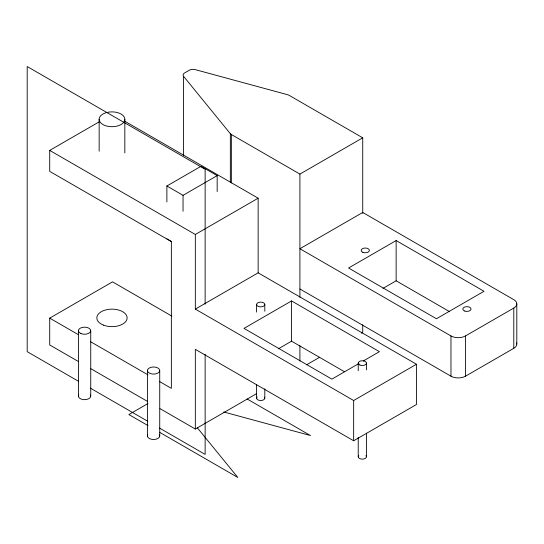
<?xml version="1.0" encoding="UTF-8"?>
<svg xmlns="http://www.w3.org/2000/svg" width="544" height="544" viewBox="0 0 544 544"><rect width="100%" height="100%" fill="white"/><g stroke="black" fill="none" stroke-linecap="round" stroke-linejoin="round"><path stroke-width="0.82" d="M516.8 303.865L516.8 344.121M159.637 381.589L171.36 388.355L171.36 241.597L49.715 171.367L49.715 150.402L99.389 121.72M166.879 201.94L166.879 186L201.001 166.294L217.172 175.63L217.172 191.57M166.879 186L183.042 195.33L217.172 175.63M78.397 361.515L49.715 344.957L49.715 318.124L112.533 281.853L171.89 316.125M49.715 150.402L195.33 234.471L258.148 198.2L258.148 272.836L416.473 364.242L416.473 404.498L353.654 440.769L195.33 349.364L195.33 429.026L160.031 408.646M362.732 137.822L289.122 95.329A5.134 2.965 0 0 0 287.681 94.738L195.18 69.612A5.134 2.965 0 0 0 189.36 70.196L184.593 72.95A5.134 2.965 0 0 0 183.573 76.31L230.33 133.674A5.134 2.965 0 0 0 231.35 134.504L299.907 174.094L362.732 137.822L362.732 213.438M195.33 234.471L195.33 309.108L258.148 272.836M363.331 360.964L379.433 351.669L291.557 300.934L243.991 328.392L331.867 379.127L358.945 363.494M396.141 240.55L348.568 268.015L436.444 318.75L484.017 291.285L396.141 240.55L396.141 280.806L449.596 311.671M147.948 403.553L128.874 414.562L148.016 425.612M278.385 348.792L291.557 341.183L344.284 371.627M382.962 288.408L396.141 280.806M195.33 429.026L256.686 393.604M306.483 364.854L319.634 357.265M361.27 333.22L362.732 332.377L362.732 324.734M195.33 309.108L353.654 400.513L416.473 364.242M465.494 335.94L513.794 308.06A10.268 5.93 0 0 0 513.794 299.676L362.732 212.459L299.907 248.73L450.969 335.94A10.268 5.93 0 0 0 465.494 335.94L465.494 376.196A10.268 5.93 0 0 1 450.969 376.196L299.907 288.98M465.494 376.196L513.794 348.31A10.268 5.93 0 0 0 516.582 342.904M223.768 411.985L310.44 435.533L247.139 398.983M124.304 120.924L258.148 198.2M166.879 238.857L171.285 241.407M49.715 318.124L78.295 334.621M90.753 341.816L147.914 374.816M90.896 368.737L147.526 401.431M78.669 381.385L27.2 351.669L27.2 66.538L205.136 169.266L205.136 304.198M90.433 388.178L147.784 421.287M159.548 428.08L205.136 454.396L205.136 354.26M159.793 432.412L237.816 477.462L197.302 427.761M513.794 308.06L513.794 348.31M450.969 335.94L450.969 376.196M366.445 363.12L366.445 369.866M366.445 433.14L366.445 456.763M358.231 363.12L358.231 370.709M358.231 437.362L358.231 456.763M353.654 400.513L353.654 440.769M299.907 174.094L299.907 297.282M299.907 345.712L299.907 361.005M291.557 300.934L291.557 341.183M264.806 304.49A4.107 2.373 0 0 1 258.645 306.544A4.107 2.373 0 0 1 258.645 302.437A4.107 2.373 0 0 1 264.806 304.49L264.806 311.236M264.806 388.858L264.806 398.14M256.591 304.49L256.591 312.086M256.591 384.635L256.591 398.14M231.35 134.504L231.35 182.934M230.33 133.674L230.33 182.097M183.573 76.31L183.573 155.319M183.042 195.33L183.042 211.276M159.732 370.539A6.161 3.556 0 0 1 150.484 373.619A6.161 3.556 0 0 1 150.484 367.452A6.161 3.556 0 0 1 159.732 370.539L159.732 435.948M147.404 370.539L147.404 435.948M124.828 119.292A12.838 7.412 0 0 1 105.57 125.712A12.838 7.412 0 0 1 105.57 112.873A12.838 7.412 0 0 1 124.828 119.292L124.828 152.905M99.151 119.292L99.151 151.225M90.739 330.704L90.739 396.114M78.411 330.704L78.411 396.114M365.928 455.614A4.107 2.373 0 0 1 362.338 459.136A4.107 2.373 0 0 1 358.748 455.614M264.472 397.195A4.107 2.373 0 0 1 260.501 400.506A4.107 2.373 0 0 1 257.108 396.984M159.222 434.534A6.161 3.556 0 0 1 153.877 439.498A6.161 3.556 0 0 1 147.696 434.867M90.447 395.032A6.161 3.556 0 0 1 84.572 399.67A6.161 3.556 0 0 1 78.703 395.032M362.868 252.321A4.107 2.373 0 0 0 369.369 250.648A4.107 2.373 0 0 0 363.603 248.234A4.107 2.373 0 0 0 362.868 252.321M464.868 311.08A4.107 2.373 0 0 0 471.029 309.026A4.107 2.373 0 0 0 464.868 306.972A4.107 2.373 0 0 0 464.868 311.08M359.931 365.038A4.107 2.373 0 0 0 366.425 363.365A4.107 2.373 0 0 0 360.665 360.951A4.107 2.373 0 0 0 359.931 365.038M80.961 333.581A6.161 3.556 0 0 0 90.705 331.072A6.161 3.556 0 0 0 82.062 327.454A6.161 3.556 0 0 0 80.961 333.581M103.442 325.115A15.15 8.745 0 0 0 127.092 318.553A15.15 8.745 0 0 0 105.42 310.012A15.15 8.745 0 0 0 103.442 325.115"/></g></svg>
